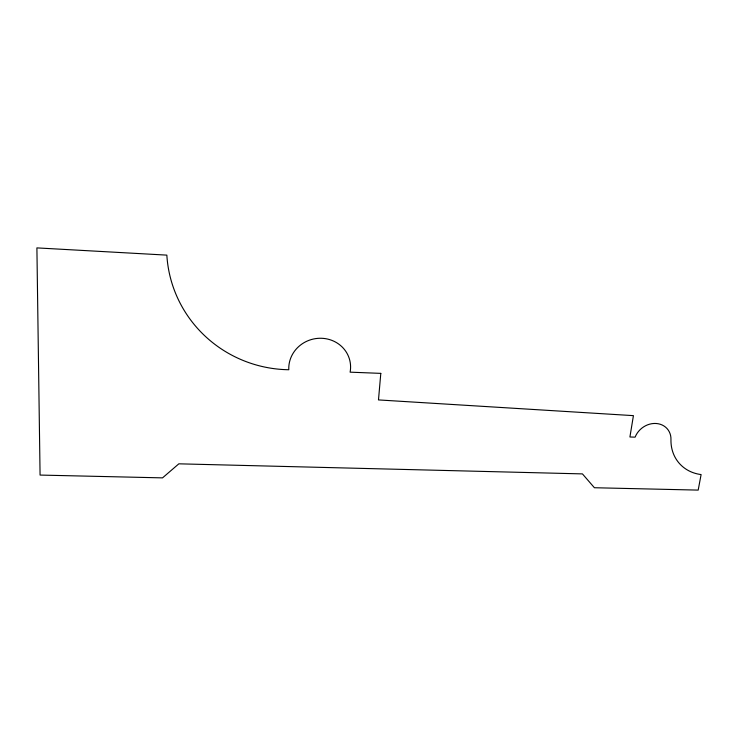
<?xml version="1.0" encoding="UTF-8"?>
<svg xmlns="http://www.w3.org/2000/svg" width="738" height="738" viewBox="0 0 738 738"><rect width="100%" height="100%" fill="white"/><g stroke="black" fill="none" stroke-linecap="round" stroke-linejoin="round"><path stroke-width="1.11" d="M380.799 373.373L378.483 399.922L633.425 415.642L629.92 436.988L635.114 437.154A19.529 16.983 -38.6 0 1 656.156 423.492A19.529 16.983 -38.6 0 1 670.962 439.571A44.188 37.804 -40.8 0 0 701.1 474.571L698.185 490.106L594.413 487.735L582.439 473.897L178.845 463.824L162.526 477.873L40.073 475.069L36.9 247.894L166.843 255.127A123.883 121.816 1.1 0 0 288.798 369.738A30.996 29.372 -13.3 0 1 321.694 338.281A30.996 29.372 -13.3 0 1 350.116 372.164L380.799 373.373"/></g></svg>
